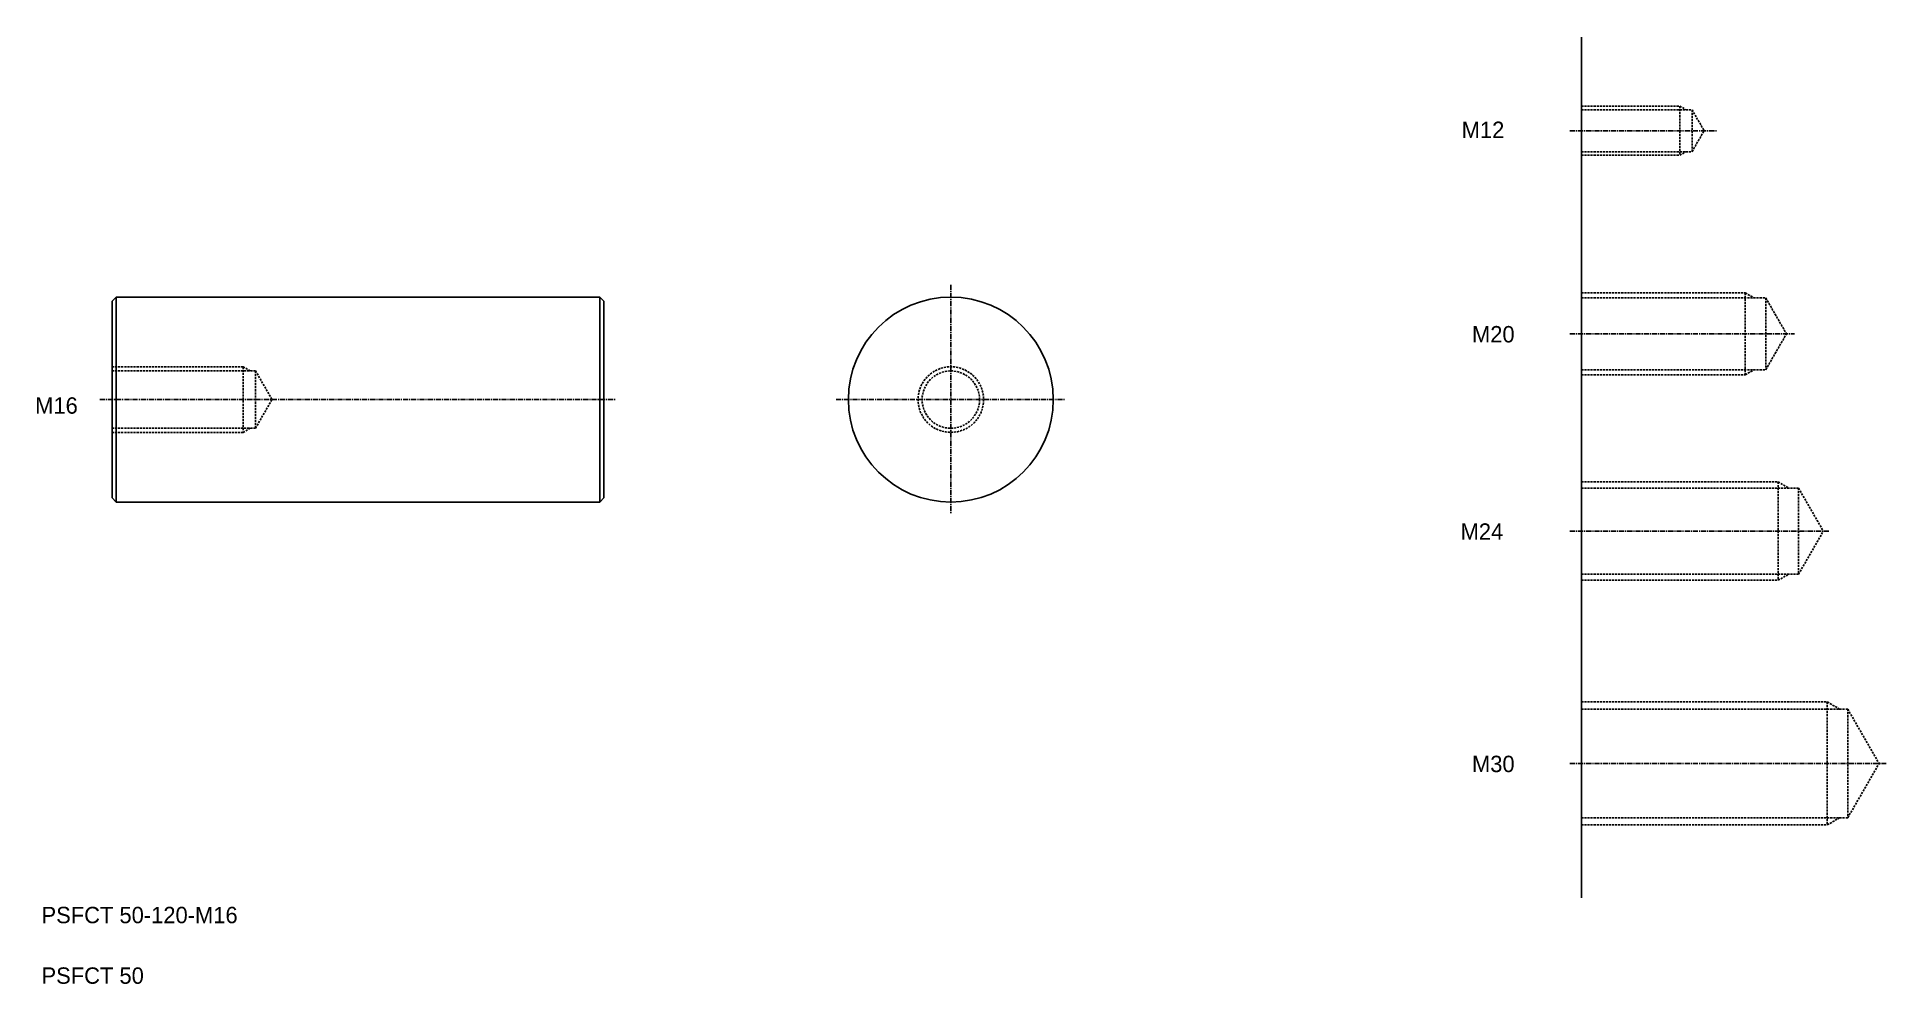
# Model space of a CAD drawing. Extents: x 76 to 527, y 85 to 316.
import ezdxf

# ---------------------------------------------------------------- set-up
doc = ezdxf.new("R2010")
doc.units = 0
doc.linetypes.add('CENTER', pattern=[2, 1.25, -0.25, 0.25, -0.25])
doc.linetypes.add('DASHED', pattern=[0.75, 0.5, -0.25])
doc.layers.get('0').update_dxf_attribs({"linetype": 'CONTINUOUS'})
doc.layers.add('CENTER', color=1, linetype='CENTER')

msp = doc.modelspace()

# ---------------------------------------------------------------- linework, layer by layer
at = {"color": 7, "linetype": 'CONTINUOUS'}
for p, q in [((453.01, 315.9), (453.01, 105.86)), ((94.47, 251.45), (95.47, 252.45)), ((94.47, 251.45), (94.47, 203.45)), ((95.47, 252.45), (213.47, 252.45)), ((95.47, 252.45), (95.47, 202.45)), ((213.47, 252.45), (213.47, 202.45)), ((213.47, 252.45), (214.47, 251.45)), ((214.47, 251.45), (214.47, 203.45)), ((94.47, 203.45), (95.47, 202.45)), ((214.47, 203.45), (213.47, 202.45)), ((95.47, 202.45), (213.47, 202.45))]:
    msp.add_line(p, q, dxfattribs=at)
at = {"color": 3, "linetype": 'DASHED'}
for p, q in [((453.01, 299.05), (477.01, 299.05)), ((453.01, 298.17), (480.01, 298.17)), ((477.01, 299.05), (477.01, 287.05)), ((477.01, 299.05), (478.53, 298.17)), ((480.01, 298.17), (480.01, 287.92)), ((480.01, 298.17), (482.97, 293.05)), ((480.01, 287.92), (482.97, 293.05)), ((453.01, 287.92), (480.01, 287.92)), ((453.01, 287.05), (477.01, 287.05)), ((477.01, 287.05), (478.53, 287.92)), ((453.01, 253.49), (493.01, 253.49)), ((493.01, 253.49), (493.01, 233.49)), ((493.01, 253.49), (495.17, 252.24)), ((453.01, 252.24), (498.01, 252.24)), ((498.01, 252.24), (498.01, 234.74)), ((498.01, 252.24), (503.06, 243.49)), ((498.01, 234.74), (503.06, 243.49)), ((94.47, 235.45), (126.47, 235.45)), ((126.47, 235.45), (126.47, 219.45)), ((126.47, 235.45), (128.21, 234.45)), ((453.01, 234.74), (498.01, 234.74)), ((493.01, 233.49), (495.17, 234.74)), ((94.47, 234.45), (129.47, 234.45)), ((129.47, 234.45), (129.47, 220.45)), ((129.47, 234.45), (133.52, 227.45)), ((453.01, 233.49), (493.01, 233.49)), ((129.47, 220.45), (133.52, 227.45)), ((94.47, 220.45), (129.47, 220.45)), ((94.47, 219.45), (126.47, 219.45)), ((126.47, 219.45), (128.21, 220.45)), ((453.01, 207.36), (501.01, 207.36)), ((453.01, 205.86), (506.01, 205.86)), ((501.01, 207.36), (501.01, 183.36)), ((501.01, 207.36), (503.61, 205.86)), ((506.01, 205.86), (506.01, 184.86)), ((506.01, 205.86), (512.07, 195.36)), ((506.01, 184.86), (512.07, 195.36)), ((453.01, 184.86), (506.01, 184.86)), ((453.01, 183.36), (501.01, 183.36)), ((501.01, 183.36), (503.61, 184.86)), ((453.01, 153.68), (513.01, 153.68)), ((513.01, 153.68), (513.01, 123.68)), ((513.01, 153.68), (516.04, 151.93)), ((453.01, 151.93), (518.01, 151.93)), ((518.01, 151.93), (525.66, 138.68)), ((518.01, 151.93), (518.01, 125.43)), ((518.01, 125.43), (525.66, 138.68)), ((453.01, 125.43), (518.01, 125.43)), ((453.01, 123.68), (513.01, 123.68)), ((513.01, 123.68), (516.04, 125.43))]:
    msp.add_line(p, q, dxfattribs=at)
msp.add_line((214.47, 239.45), (214.47, 239.45))
at = {"color": 7, "linetype": 'CONTINUOUS'}
msp.add_circle((299.15, 227.45), 25, dxfattribs=at)
at = {"color": 3, "linetype": 'DASHED'}
for radius in [8, 7]:
    msp.add_circle((299.15, 227.45), radius, dxfattribs=at)
at = {"layer": 'CENTER', "color": 1, "linetype": 'CENTER'}
for p, q in [((450.22, 293.05), (485.96, 293.05)), ((299.15, 255.45), (299.15, 199.45)), ((450.22, 243.49), (505.01, 243.49)), ((91.47, 227.45), (217.47, 227.45)), ((271.15, 227.45), (327.15, 227.45)), ((450.22, 195.36), (513.42, 195.36)), ((450.22, 138.68), (527.35, 138.68))]:
    msp.add_line(p, q, dxfattribs=at)

# ---------------------------------------------------------------- texts
at = {"color": 7, "linetype": 'CONTINUOUS'}
for s, p in [('M12', (423.8, 291.26)), ('M20', (426.32, 241.39)), ('M16', (75.71, 224)), ('M24', (423.53, 193.25)), ('M30', (426.32, 136.57)), ('PSFCT 50-120-M16', (77.26, 99.7)), ('PSFCT 50', (77.26, 84.93))]:
    msp.add_text(s, height=4, dxfattribs=at).set_placement(p)

doc.saveas('drawing.dxf')
